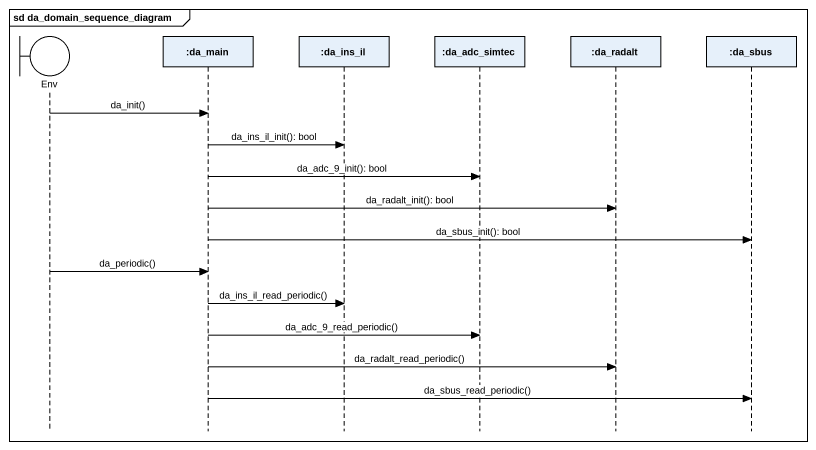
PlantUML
@startuml
mainframe sd da_domain_sequence_diagram
hide footbox
boundary Env
participant ":da_main" as da_main
participant ":da_ins_il" as da_ins_il
participant ":da_adc_simtec" as da_adc_simtec
participant ":da_radalt" as da_radalt
participant ":da_sbus" as da_sbus

Env -> da_main : da_init()
da_main -> da_ins_il : da_ins_il_init(): bool
da_main -> da_adc_simtec : da_adc_9_init(): bool
da_main -> da_radalt : da_radalt_init(): bool
da_main -> da_sbus : da_sbus_init(): bool
Env -> da_main : da_periodic()
da_main -> da_ins_il : da_ins_il_read_periodic()
da_main -> da_adc_simtec : da_adc_9_read_periodic()
da_main -> da_radalt : da_radalt_read_periodic()
da_main -> da_sbus : da_sbus_read_periodic()
@enduml
